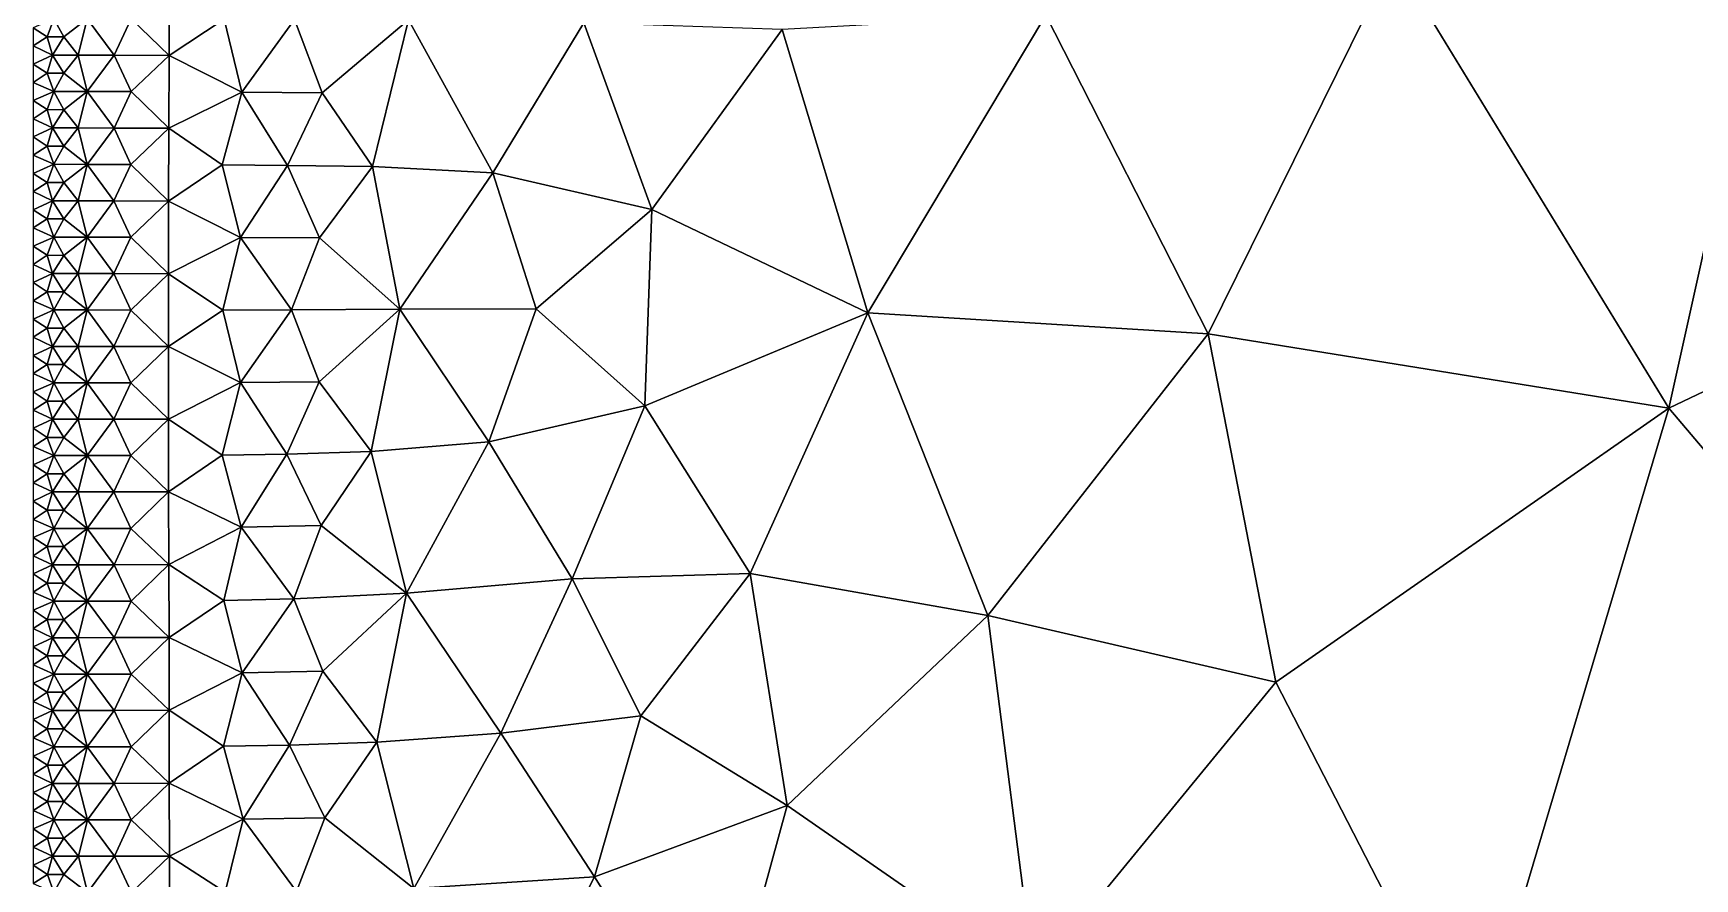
# Model space of a CAD drawing. Header units: metres. Extents: x 1 to 72, y -280 to 0.
# Drawn here: x 1 to 19.27, y -223.5 to -214.21 of the extents above; entities that cross this region are included whole.
import ezdxf

# ---------------------------------------------------------------- set-up
doc = ezdxf.new("R2010")
doc.units = ezdxf.units.M

msp = doc.modelspace()

# ---------------------------------------------------------------- linework, layer by layer
at = {"layer": 'layer', "color": 0}
for points in [[(18.9813, -218.329), (20.422, -211.845), (15.9559, -213.378)], [(18.9813, -218.329), (27.1526, -214.439), (20.422, -211.845)], [(13.9165, -217.511), (15.9559, -213.378), (12.1335, -214.011)], [(18.9813, -218.329), (15.9559, -213.378), (13.9165, -217.511)], [(2.49459, -213.65), (2.07638, -214.05), (2.49345, -214.452)], [(2.49459, -213.65), (2.49345, -214.452), (3.09888, -214.053)], [(1.22553, -214.048), (1, -214.147), (1.15503, -214.248)], [(1.22553, -214.048), (1.15503, -214.248), (1.3369, -214.248)], [(1.22553, -214.048), (1.3369, -214.248), (1.59411, -214.048)], [(1.59411, -214.048), (1.3369, -214.248), (1.49516, -214.448)], [(1.59411, -214.048), (1.49516, -214.448), (1.88974, -214.449)], [(1.59411, -214.048), (1.88974, -214.449), (2.07638, -214.05)], [(2.07638, -214.05), (1.88974, -214.449), (2.49345, -214.452)], [(3.09888, -214.053), (2.49345, -214.452), (3.29176, -214.856)], [(3.09888, -214.053), (3.29176, -214.856), (3.87172, -214.056)], [(3.87172, -214.056), (3.29176, -214.856), (4.17502, -214.862)], [(3.87172, -214.056), (4.17502, -214.862), (5.12607, -214.061)], [(5.12607, -214.061), (4.17502, -214.862), (4.73092, -215.672)], [(5.12607, -214.061), (4.73092, -215.672), (6.05161, -215.744)], [(5.12607, -214.061), (6.05161, -215.744), (7.05386, -214.092)], [(10.1744, -217.28), (12.1335, -214.011), (9.23168, -214.168)], [(13.9165, -217.511), (12.1335, -214.011), (10.1744, -217.28)], [(1, -214.147), (1, -214.347), (1.15503, -214.248)], [(1.15503, -214.248), (1, -214.347), (1.21136, -214.448)], [(1.15503, -214.248), (1.21136, -214.448), (1.3369, -214.248)], [(1.3369, -214.248), (1.21136, -214.448), (1.49516, -214.448)], [(7.05386, -214.092), (6.05161, -215.744), (7.80186, -216.147)], [(7.80186, -216.147), (9.23168, -214.168), (7.05386, -214.092)], [(10.1744, -217.28), (9.23168, -214.168), (7.80186, -216.147)], [(1, -214.347), (1, -214.548), (1.21136, -214.448)], [(1.21136, -214.448), (1, -214.548), (1.15494, -214.648)], [(1, -214.548), (1, -214.748), (1.15494, -214.648)], [(1.21136, -214.448), (1.15494, -214.648), (1.33677, -214.648)], [(1.21136, -214.448), (1.33677, -214.648), (1.49516, -214.448)], [(1.49516, -214.448), (1.33677, -214.648), (1.59359, -214.849)], [(1.49516, -214.448), (1.59359, -214.849), (1.88974, -214.449)], [(1.88974, -214.449), (1.59359, -214.849), (2.07502, -214.85)], [(1.88974, -214.449), (2.07502, -214.85), (2.49345, -214.452)], [(2.49345, -214.452), (2.07502, -214.85), (2.48958, -215.253)], [(2.49345, -214.452), (2.48958, -215.253), (3.29176, -214.856)], [(23.8662, -224.089), (27.1526, -214.439), (18.9813, -218.329)], [(1.15494, -214.648), (1, -214.748), (1.22537, -214.848)], [(1, -214.748), (1, -214.948), (1.22537, -214.848)], [(1.15494, -214.648), (1.22537, -214.848), (1.33677, -214.648)], [(1.33677, -214.648), (1.22537, -214.848), (1.59359, -214.849)], [(1.22537, -214.848), (1, -214.948), (1.15493, -215.048)], [(1, -214.948), (1, -215.148), (1.15493, -215.048)], [(1.22537, -214.848), (1.15493, -215.048), (1.33665, -215.049)], [(1.22537, -214.848), (1.33665, -215.049), (1.59359, -214.849)], [(1.59359, -214.849), (1.33665, -215.049), (1.49469, -215.249)], [(1.59359, -214.849), (1.49469, -215.249), (1.8884, -215.25)], [(1.59359, -214.849), (1.8884, -215.25), (2.07502, -214.85)], [(2.07502, -214.85), (1.8884, -215.25), (2.48958, -215.253)], [(3.29176, -214.856), (2.48958, -215.253), (3.07851, -215.656)], [(3.29176, -214.856), (3.07851, -215.656), (3.79429, -215.661)], [(3.29176, -214.856), (3.79429, -215.661), (4.17502, -214.862)], [(4.17502, -214.862), (3.79429, -215.661), (4.73092, -215.672)], [(1.15493, -215.048), (1, -215.148), (1.21119, -215.249)], [(1, -215.148), (1, -215.348), (1.21119, -215.249)], [(1.15493, -215.048), (1.21119, -215.249), (1.33665, -215.049)], [(1.33665, -215.049), (1.21119, -215.249), (1.49469, -215.249)], [(1.21119, -215.249), (1, -215.348), (1.15483, -215.449)], [(1, -215.348), (1, -215.548), (1.15483, -215.449)], [(1.21119, -215.249), (1.15483, -215.449), (1.3365, -215.449)], [(1.21119, -215.249), (1.3365, -215.449), (1.49469, -215.249)], [(1.49469, -215.249), (1.3365, -215.449), (1.59298, -215.65)], [(1.49469, -215.249), (1.59298, -215.65), (1.8884, -215.25)], [(1.8884, -215.25), (1.59298, -215.65), (2.07338, -215.651)], [(1.8884, -215.25), (2.07338, -215.651), (2.48958, -215.253)], [(2.48958, -215.253), (2.07338, -215.651), (2.48725, -216.053)], [(2.48958, -215.253), (2.48725, -216.053), (3.07851, -215.656)], [(1.15483, -215.449), (1, -215.548), (1.2252, -215.649)], [(1.15483, -215.449), (1.2252, -215.649), (1.3365, -215.449)], [(1.3365, -215.449), (1.2252, -215.649), (1.59298, -215.65)], [(1, -215.548), (1, -215.749), (1.2252, -215.649)], [(1.2252, -215.649), (1, -215.749), (1.15485, -215.849)], [(1.2252, -215.649), (1.15485, -215.849), (1.33643, -215.849)], [(1.2252, -215.649), (1.33643, -215.849), (1.59298, -215.65)], [(1.59298, -215.65), (1.33643, -215.849), (1.49441, -216.05)], [(1.59298, -215.65), (1.49441, -216.05), (1.88755, -216.051)], [(1.59298, -215.65), (1.88755, -216.051), (2.07338, -215.651)], [(2.07338, -215.651), (1.88755, -216.051), (2.48725, -216.053)], [(3.07851, -215.656), (2.48725, -216.053), (3.28026, -216.455)], [(3.07851, -215.656), (3.28026, -216.455), (3.79429, -215.661)], [(3.79429, -215.661), (3.28026, -216.455), (4.14745, -216.458)], [(3.79429, -215.661), (4.14745, -216.458), (4.73092, -215.672)], [(4.73092, -215.672), (4.14745, -216.458), (5.02867, -217.241)], [(4.73092, -215.672), (5.02867, -217.241), (6.05161, -215.744)], [(1, -215.749), (1, -215.949), (1.15485, -215.849)], [(1.15485, -215.849), (1, -215.949), (1.21109, -216.049)], [(1.15485, -215.849), (1.21109, -216.049), (1.33643, -215.849)], [(1.33643, -215.849), (1.21109, -216.049), (1.49441, -216.05)], [(6.05161, -215.744), (5.02867, -217.241), (6.52961, -217.236)], [(6.05161, -215.744), (6.52961, -217.236), (7.80186, -216.147)], [(1, -215.949), (1, -216.149), (1.21109, -216.049)], [(1.21109, -216.049), (1, -216.149), (1.15479, -216.249)], [(1.21109, -216.049), (1.15479, -216.249), (1.33639, -216.249)], [(1.21109, -216.049), (1.33639, -216.249), (1.49441, -216.05)], [(1.49441, -216.05), (1.33639, -216.249), (1.5928, -216.45)], [(1.49441, -216.05), (1.5928, -216.45), (1.88755, -216.051)], [(1.88755, -216.051), (1.5928, -216.45), (2.07296, -216.451)], [(1.88755, -216.051), (2.07296, -216.451), (2.48725, -216.053)], [(2.48725, -216.053), (2.07296, -216.451), (2.48787, -216.852)], [(2.48725, -216.053), (2.48787, -216.852), (3.28026, -216.455)], [(1, -216.149), (1, -216.349), (1.15479, -216.249)], [(1.15479, -216.249), (1, -216.349), (1.22515, -216.449)], [(1.15479, -216.249), (1.22515, -216.449), (1.33639, -216.249)], [(1.33639, -216.249), (1.22515, -216.449), (1.5928, -216.45)], [(7.80186, -216.147), (6.52961, -217.236), (7.72415, -218.305)], [(7.72415, -218.305), (10.1744, -217.28), (7.80186, -216.147)], [(1, -216.349), (1, -216.549), (1.22515, -216.449)], [(1.22515, -216.449), (1, -216.549), (1.15484, -216.649)], [(1, -216.549), (1, -216.749), (1.15484, -216.649)], [(1.22515, -216.449), (1.15484, -216.649), (1.3364, -216.65)], [(1.22515, -216.449), (1.3364, -216.65), (1.5928, -216.45)], [(1.5928, -216.45), (1.3364, -216.65), (1.49443, -216.85)], [(1.5928, -216.45), (1.49443, -216.85), (1.88761, -216.851)], [(1.5928, -216.45), (1.88761, -216.851), (2.07296, -216.451)], [(2.07296, -216.451), (1.88761, -216.851), (2.48787, -216.852)], [(3.28026, -216.455), (2.48787, -216.852), (3.08475, -217.252)], [(3.28026, -216.455), (3.08475, -217.252), (3.83778, -217.25)], [(3.28026, -216.455), (3.83778, -217.25), (4.14745, -216.458)], [(4.14745, -216.458), (3.83778, -217.25), (5.02867, -217.241)], [(1.15484, -216.649), (1, -216.749), (1.21109, -216.85)], [(1, -216.749), (1, -216.95), (1.21109, -216.85)], [(1.15484, -216.649), (1.21109, -216.85), (1.3364, -216.65)], [(1.3364, -216.65), (1.21109, -216.85), (1.49443, -216.85)], [(1.21109, -216.85), (1, -216.95), (1.1548, -217.05)], [(1, -216.95), (1, -217.15), (1.1548, -217.05)], [(1.21109, -216.85), (1.1548, -217.05), (1.33641, -217.05)], [(1.21109, -216.85), (1.33641, -217.05), (1.49443, -216.85)], [(1.49443, -216.85), (1.33641, -217.05), (1.59281, -217.25)], [(1.49443, -216.85), (1.59281, -217.25), (1.88761, -216.851)], [(1.88761, -216.851), (1.59281, -217.25), (2.07305, -217.251)], [(1.88761, -216.851), (2.07305, -217.251), (2.48787, -216.852)], [(2.48787, -216.852), (2.07305, -217.251), (2.48749, -217.651)], [(2.48787, -216.852), (2.48749, -217.651), (3.08475, -217.252)], [(1.1548, -217.05), (1, -217.15), (1.22515, -217.25)], [(1, -217.15), (1, -217.35), (1.22515, -217.25)], [(1.1548, -217.05), (1.22515, -217.25), (1.33641, -217.05)], [(1.33641, -217.05), (1.22515, -217.25), (1.59281, -217.25)], [(1.22515, -217.25), (1, -217.35), (1.15484, -217.45)], [(1, -217.35), (1, -217.55), (1.15484, -217.45)], [(1.22515, -217.25), (1.15484, -217.45), (1.3364, -217.45)], [(1.22515, -217.25), (1.3364, -217.45), (1.59281, -217.25)], [(1.59281, -217.25), (1.3364, -217.45), (1.49439, -217.65)], [(1.59281, -217.25), (1.49439, -217.65), (1.88748, -217.651)], [(1.59281, -217.25), (1.88748, -217.651), (2.07305, -217.251)], [(2.07305, -217.251), (1.88748, -217.651), (2.48749, -217.651)], [(3.08475, -217.252), (2.48749, -217.651), (3.27823, -218.047)], [(3.08475, -217.252), (3.27823, -218.047), (3.83778, -217.25)], [(3.83778, -217.25), (3.27823, -218.047), (4.143, -218.039)], [(3.83778, -217.25), (4.143, -218.039), (5.02867, -217.241)], [(5.02867, -217.241), (4.143, -218.039), (4.71658, -218.806)], [(5.02867, -217.241), (4.71658, -218.806), (6.00926, -218.7)], [(5.02867, -217.241), (6.00926, -218.7), (6.52961, -217.236)], [(6.52961, -217.236), (6.00926, -218.7), (7.72415, -218.305)], [(8.88297, -220.149), (10.1744, -217.28), (7.72415, -218.305)], [(11.4957, -220.609), (10.1744, -217.28), (8.88297, -220.149)], [(11.4957, -220.609), (13.9165, -217.511), (10.1744, -217.28)], [(1.15484, -217.45), (1, -217.55), (1.21108, -217.65)], [(1.15484, -217.45), (1.21108, -217.65), (1.3364, -217.45)], [(1.3364, -217.45), (1.21108, -217.65), (1.49439, -217.65)], [(14.6601, -221.342), (13.9165, -217.511), (11.4957, -220.609)], [(14.6601, -221.342), (18.9813, -218.329), (13.9165, -217.511)], [(1, -217.55), (1, -217.75), (1.21108, -217.65)], [(1.21108, -217.65), (1, -217.75), (1.15478, -217.85)], [(1.21108, -217.65), (1.15478, -217.85), (1.33636, -217.85)], [(1.21108, -217.65), (1.33636, -217.85), (1.49439, -217.65)], [(1.49439, -217.65), (1.33636, -217.85), (1.59268, -218.051)], [(1.49439, -217.65), (1.59268, -218.051), (1.88748, -217.651)], [(1.88748, -217.651), (1.59268, -218.051), (2.07264, -218.051)], [(1.88748, -217.651), (2.07264, -218.051), (2.48749, -217.651)], [(2.48749, -217.651), (2.07264, -218.051), (2.48634, -218.45)], [(2.48749, -217.651), (2.48634, -218.45), (3.27823, -218.047)], [(1, -217.75), (1, -217.95), (1.15478, -217.85)], [(1.15478, -217.85), (1, -217.95), (1.22512, -218.051)], [(1.15478, -217.85), (1.22512, -218.051), (1.33636, -217.85)], [(1.33636, -217.85), (1.22512, -218.051), (1.59268, -218.051)], [(1, -217.95), (1, -218.151), (1.22512, -218.051)], [(1.22512, -218.051), (1, -218.151), (1.15482, -218.251)], [(1.22512, -218.051), (1.15482, -218.251), (1.33634, -218.251)], [(1.22512, -218.051), (1.33634, -218.251), (1.59268, -218.051)], [(1.59268, -218.051), (1.33634, -218.251), (1.49432, -218.451)], [(1.59268, -218.051), (1.49432, -218.451), (1.88721, -218.451)], [(1.59268, -218.051), (1.88721, -218.451), (2.07264, -218.051)], [(2.07264, -218.051), (1.88721, -218.451), (2.48634, -218.45)], [(3.27823, -218.047), (2.48634, -218.45), (3.07585, -218.846)], [(3.27823, -218.047), (3.07585, -218.846), (3.78768, -218.836)], [(3.27823, -218.047), (3.78768, -218.836), (4.143, -218.039)], [(4.143, -218.039), (3.78768, -218.836), (4.71658, -218.806)], [(1, -218.151), (1, -218.351), (1.15482, -218.251)], [(1.15482, -218.251), (1, -218.351), (1.21106, -218.451)], [(1.15482, -218.251), (1.21106, -218.451), (1.33634, -218.251)], [(1.33634, -218.251), (1.21106, -218.451), (1.49432, -218.451)], [(1, -218.351), (1, -218.551), (1.21106, -218.451)], [(1.21106, -218.451), (1, -218.551), (1.15479, -218.651)], [(1.21106, -218.451), (1.15479, -218.651), (1.33636, -218.651)], [(1.21106, -218.451), (1.33636, -218.651), (1.49432, -218.451)], [(1.49432, -218.451), (1.33636, -218.651), (1.59278, -218.851)], [(1.49432, -218.451), (1.59278, -218.851), (1.88721, -218.451)], [(1.88721, -218.451), (1.59278, -218.851), (2.07282, -218.851)], [(1.88721, -218.451), (2.07282, -218.851), (2.48634, -218.45)], [(2.48634, -218.45), (2.07282, -218.851), (2.48821, -219.249)], [(2.48634, -218.45), (2.48821, -219.249), (3.07585, -218.846)], [(6.00926, -218.7), (6.92457, -220.207), (7.72415, -218.305)], [(8.88297, -220.149), (7.72415, -218.305), (6.92457, -220.207)], [(16.8309, -225.56), (18.9813, -218.329), (14.6601, -221.342)], [(23.8662, -224.089), (18.9813, -218.329), (16.8309, -225.56)], [(1, -218.551), (1, -218.751), (1.15479, -218.651)], [(1.15479, -218.651), (1, -218.751), (1.22515, -218.851)], [(1, -218.751), (1, -218.951), (1.22515, -218.851)], [(1.15479, -218.651), (1.22515, -218.851), (1.33636, -218.651)], [(1.33636, -218.651), (1.22515, -218.851), (1.59278, -218.851)], [(3.78768, -218.836), (4.16356, -219.619), (4.71658, -218.806)], [(4.71658, -218.806), (4.16356, -219.619), (5.1034, -220.365)], [(4.71658, -218.806), (5.1034, -220.365), (6.00926, -218.7)], [(6.00926, -218.7), (5.1034, -220.365), (6.92457, -220.207)], [(1.22515, -218.851), (1, -218.951), (1.15486, -219.051)], [(1, -218.951), (1, -219.151), (1.15486, -219.051)], [(1.22515, -218.851), (1.15486, -219.051), (1.33643, -219.051)], [(1.22515, -218.851), (1.33643, -219.051), (1.59278, -218.851)], [(1.59278, -218.851), (1.33643, -219.051), (1.49458, -219.251)], [(1.59278, -218.851), (1.49458, -219.251), (1.8879, -219.251)], [(1.59278, -218.851), (1.8879, -219.251), (2.07282, -218.851)], [(2.07282, -218.851), (1.8879, -219.251), (2.48821, -219.249)], [(3.07585, -218.846), (2.48821, -219.249), (3.28708, -219.639)], [(3.07585, -218.846), (3.28708, -219.639), (3.78768, -218.836)], [(3.78768, -218.836), (3.28708, -219.639), (4.16356, -219.619)], [(1.15486, -219.051), (1, -219.151), (1.21115, -219.251)], [(1, -219.151), (1, -219.351), (1.21115, -219.251)], [(1.15486, -219.051), (1.21115, -219.251), (1.33643, -219.051)], [(1.33643, -219.051), (1.21115, -219.251), (1.49458, -219.251)], [(1.21115, -219.251), (1, -219.351), (1.15487, -219.452)], [(1, -219.351), (1, -219.552), (1.15487, -219.452)], [(1.21115, -219.251), (1.15487, -219.452), (1.33657, -219.452)], [(1.21115, -219.251), (1.33657, -219.452), (1.49458, -219.251)], [(1.49458, -219.251), (1.33657, -219.452), (1.59335, -219.651)], [(1.49458, -219.251), (1.59335, -219.651), (1.8879, -219.251)], [(1.8879, -219.251), (1.59335, -219.651), (2.07432, -219.651)], [(1.8879, -219.251), (2.07432, -219.651), (2.48821, -219.249)], [(2.48821, -219.249), (2.07432, -219.651), (2.49204, -220.048)], [(2.48821, -219.249), (2.49204, -220.048), (3.28708, -219.639)], [(1.15487, -219.452), (1, -219.552), (1.22531, -219.652)], [(1, -219.552), (1, -219.752), (1.22531, -219.652)], [(1.15487, -219.452), (1.22531, -219.652), (1.33657, -219.452)], [(1.33657, -219.452), (1.22531, -219.652), (1.59335, -219.651)], [(1.22531, -219.652), (1, -219.752), (1.15496, -219.852)], [(1.22531, -219.652), (1.15496, -219.852), (1.33668, -219.852)], [(1.22531, -219.652), (1.33668, -219.852), (1.59335, -219.651)], [(1.59335, -219.651), (1.33668, -219.852), (1.49502, -220.052)], [(1.59335, -219.651), (1.49502, -220.052), (1.88921, -220.051)], [(1.59335, -219.651), (1.88921, -220.051), (2.07432, -219.651)], [(2.07432, -219.651), (1.88921, -220.051), (2.49204, -220.048)], [(3.28708, -219.639), (2.49204, -220.048), (3.09608, -220.443)], [(3.28708, -219.639), (3.09608, -220.443), (3.86385, -220.424)], [(3.28708, -219.639), (3.86385, -220.424), (4.16356, -219.619)], [(4.16356, -219.619), (3.86385, -220.424), (5.1034, -220.365)], [(1, -219.752), (1, -219.952), (1.15496, -219.852)], [(1.15496, -219.852), (1, -219.952), (1.21131, -220.052)], [(1.15496, -219.852), (1.21131, -220.052), (1.33668, -219.852)], [(1.33668, -219.852), (1.21131, -220.052), (1.49502, -220.052)], [(1, -219.952), (1, -220.152), (1.21131, -220.052)], [(1.21131, -220.052), (1, -220.152), (1.15497, -220.252)], [(1.21131, -220.052), (1.15497, -220.252), (1.33681, -220.252)], [(1.21131, -220.052), (1.33681, -220.252), (1.49502, -220.052)], [(1.49502, -220.052), (1.33681, -220.252), (1.5939, -220.452)], [(1.49502, -220.052), (1.5939, -220.452), (1.88921, -220.051)], [(1.88921, -220.051), (1.5939, -220.452), (2.0758, -220.451)], [(1.88921, -220.051), (2.0758, -220.451), (2.49204, -220.048)], [(2.49204, -220.048), (2.0758, -220.451), (2.49398, -220.849)], [(2.49204, -220.048), (2.49398, -220.849), (3.09608, -220.443)], [(1, -220.152), (1, -220.352), (1.15497, -220.252)], [(1.15497, -220.252), (1, -220.352), (1.22547, -220.452)], [(1.15497, -220.252), (1.22547, -220.452), (1.33681, -220.252)], [(1.33681, -220.252), (1.22547, -220.452), (1.5939, -220.452)], [(5.1034, -220.365), (6.14167, -221.904), (6.92457, -220.207)], [(6.92457, -220.207), (6.14167, -221.904), (7.67927, -221.713)], [(7.67927, -221.713), (8.88297, -220.149), (6.92457, -220.207)], [(9.28942, -222.699), (8.88297, -220.149), (7.67927, -221.713)], [(9.28942, -222.699), (11.4957, -220.609), (8.88297, -220.149)], [(1, -220.352), (1, -220.552), (1.22547, -220.452)], [(1.22547, -220.452), (1, -220.552), (1.15503, -220.653)], [(1.22547, -220.452), (1.15503, -220.653), (1.33686, -220.652)], [(1.22547, -220.452), (1.33686, -220.652), (1.5939, -220.452)], [(1.5939, -220.452), (1.33686, -220.652), (1.49524, -220.853)], [(1.5939, -220.452), (1.49524, -220.853), (1.88992, -220.852)], [(1.5939, -220.452), (1.88992, -220.852), (2.0758, -220.451)], [(2.0758, -220.451), (1.88992, -220.852), (2.49398, -220.849)], [(3.09608, -220.443), (2.49398, -220.849), (3.29645, -221.24)], [(3.09608, -220.443), (3.29645, -221.24), (3.86385, -220.424)], [(3.86385, -220.424), (3.29645, -221.24), (4.18187, -221.219)], [(3.86385, -220.424), (4.18187, -221.219), (5.1034, -220.365)], [(5.1034, -220.365), (4.18187, -221.219), (4.77841, -222.002)], [(5.1034, -220.365), (4.77841, -222.002), (6.14167, -221.904)], [(1, -220.552), (1, -220.753), (1.15503, -220.653)], [(12.0045, -224.58), (11.4957, -220.609), (9.28942, -222.699)], [(12.0045, -224.58), (14.6601, -221.342), (11.4957, -220.609)], [(1.15503, -220.653), (1, -220.753), (1.21139, -220.853)], [(1, -220.753), (1, -220.953), (1.21139, -220.853)], [(1.15503, -220.653), (1.21139, -220.853), (1.33686, -220.652)], [(1.33686, -220.652), (1.21139, -220.853), (1.49524, -220.853)], [(1.21139, -220.853), (1, -220.953), (1.155, -221.053)], [(1, -220.953), (1, -221.153), (1.155, -221.053)], [(1.21139, -220.853), (1.155, -221.053), (1.33689, -221.053)], [(1.21139, -220.853), (1.33689, -221.053), (1.49524, -220.853)], [(1.49524, -220.853), (1.33689, -221.053), (1.59405, -221.253)], [(1.49524, -220.853), (1.59405, -221.253), (1.88992, -220.852)], [(1.88992, -220.852), (1.59405, -221.253), (2.07615, -221.252)], [(1.88992, -220.852), (2.07615, -221.252), (2.49398, -220.849)], [(2.49398, -220.849), (2.07615, -221.252), (2.49362, -221.65)], [(2.49398, -220.849), (2.49362, -221.65), (3.29645, -221.24)], [(1.155, -221.053), (1, -221.153), (1.22551, -221.253)], [(1, -221.153), (1, -221.353), (1.22551, -221.253)], [(1.155, -221.053), (1.22551, -221.253), (1.33689, -221.053)], [(1.33689, -221.053), (1.22551, -221.253), (1.59405, -221.253)], [(1.22551, -221.253), (1, -221.353), (1.15503, -221.453)], [(1, -221.353), (1, -221.553), (1.15503, -221.453)], [(1.22551, -221.253), (1.15503, -221.453), (1.33689, -221.453)], [(1.22551, -221.253), (1.33689, -221.453), (1.59405, -221.253)], [(1.59405, -221.253), (1.33689, -221.453), (1.49528, -221.653)], [(1.59405, -221.253), (1.49528, -221.653), (1.88999, -221.653)], [(1.59405, -221.253), (1.88999, -221.653), (2.07615, -221.252)], [(2.07615, -221.252), (1.88999, -221.653), (2.49362, -221.65)], [(3.29645, -221.24), (2.49362, -221.65), (3.09037, -222.047)], [(3.29645, -221.24), (3.09037, -222.047), (3.81772, -222.034)], [(3.29645, -221.24), (3.81772, -222.034), (4.18187, -221.219)], [(4.18187, -221.219), (3.81772, -222.034), (4.77841, -222.002)], [(16.8309, -225.56), (14.6601, -221.342), (12.0045, -224.58)], [(1.15503, -221.453), (1, -221.553), (1.2114, -221.653)], [(1, -221.553), (1, -221.753), (1.2114, -221.653)], [(1.15503, -221.453), (1.2114, -221.653), (1.33689, -221.453)], [(1.33689, -221.453), (1.2114, -221.653), (1.49528, -221.653)], [(1.2114, -221.653), (1, -221.753), (1.15501, -221.853)], [(1.2114, -221.653), (1.15501, -221.853), (1.33694, -221.853)], [(1.2114, -221.653), (1.33694, -221.853), (1.49528, -221.653)], [(1.49528, -221.653), (1.33694, -221.853), (1.59424, -222.053)], [(1.49528, -221.653), (1.59424, -222.053), (1.88999, -221.653)], [(1.88999, -221.653), (1.59424, -222.053), (2.07656, -222.053)], [(1.88999, -221.653), (2.07656, -222.053), (2.49362, -221.65)], [(2.49362, -221.65), (2.07656, -222.053), (2.49566, -222.452)], [(2.49362, -221.65), (2.49566, -222.452), (3.09037, -222.047)], [(6.14167, -221.904), (7.17093, -223.482), (7.67927, -221.713)], [(7.17093, -223.482), (9.28942, -222.699), (7.67927, -221.713)], [(1, -221.753), (1, -221.954), (1.15501, -221.853)], [(1.15501, -221.853), (1, -221.954), (1.22557, -222.054)], [(1.15501, -221.853), (1.22557, -222.054), (1.33694, -221.853)], [(1.33694, -221.853), (1.22557, -222.054), (1.59424, -222.053)], [(4.77841, -222.002), (5.18441, -223.609), (6.14167, -221.904)], [(6.14167, -221.904), (5.18441, -223.609), (7.17093, -223.482)], [(1, -221.954), (1, -222.154), (1.22557, -222.054)], [(1.22557, -222.054), (1, -222.154), (1.15508, -222.254)], [(1.22557, -222.054), (1.15508, -222.254), (1.337, -222.254)], [(1.22557, -222.054), (1.337, -222.254), (1.59424, -222.053)], [(1.59424, -222.053), (1.337, -222.254), (1.49554, -222.454)], [(1.59424, -222.053), (1.49554, -222.454), (1.89074, -222.454)], [(1.59424, -222.053), (1.89074, -222.454), (2.07656, -222.053)], [(2.07656, -222.053), (1.89074, -222.454), (2.49566, -222.452)], [(3.09037, -222.047), (2.49566, -222.452), (3.30648, -222.846)], [(3.09037, -222.047), (3.30648, -222.846), (3.81772, -222.034)], [(3.81772, -222.034), (3.30648, -222.846), (4.2047, -222.832)], [(3.81772, -222.034), (4.2047, -222.832), (4.77841, -222.002)], [(4.77841, -222.002), (4.2047, -222.832), (5.18441, -223.609)], [(1, -222.154), (1, -222.354), (1.15508, -222.254)], [(1.15508, -222.254), (1, -222.354), (1.2115, -222.454)], [(1.15508, -222.254), (1.2115, -222.454), (1.337, -222.254)], [(1.337, -222.254), (1.2115, -222.454), (1.49554, -222.454)], [(1, -222.354), (1, -222.554), (1.2115, -222.454)], [(1.2115, -222.454), (1, -222.554), (1.15509, -222.654)], [(1.2115, -222.454), (1.15509, -222.654), (1.33713, -222.654)], [(1.2115, -222.454), (1.33713, -222.654), (1.49554, -222.454)], [(1.49554, -222.454), (1.33713, -222.654), (1.59477, -222.854)], [(1.49554, -222.454), (1.59477, -222.854), (1.89074, -222.454)], [(1.89074, -222.454), (1.59477, -222.854), (2.07798, -222.854)], [(1.89074, -222.454), (2.07798, -222.854), (2.49566, -222.452)], [(2.49566, -222.452), (2.07798, -222.854), (2.49897, -223.253)], [(2.49566, -222.452), (2.49897, -223.253), (3.30648, -222.846)], [(1, -222.554), (1, -222.754), (1.15509, -222.654)], [(1.15509, -222.654), (1, -222.754), (1.22572, -222.854)], [(1.15509, -222.654), (1.22572, -222.854), (1.33713, -222.654)], [(1.33713, -222.654), (1.22572, -222.854), (1.59477, -222.854)], [(1, -222.754), (1, -222.954), (1.22572, -222.854)], [(3.30648, -222.846), (3.89449, -223.642), (4.2047, -222.832)], [(4.2047, -222.832), (3.89449, -223.642), (5.18441, -223.609)], [(8.4958, -225.588), (9.28942, -222.699), (7.17093, -223.482)], [(8.4958, -225.588), (12.0045, -224.58), (9.28942, -222.699)], [(1.22572, -222.854), (1, -222.954), (1.15517, -223.055)], [(1, -222.954), (1, -223.155), (1.15517, -223.055)], [(1.22572, -222.854), (1.15517, -223.055), (1.33722, -223.055)], [(1.22572, -222.854), (1.33722, -223.055), (1.59477, -222.854)], [(1.59477, -222.854), (1.33722, -223.055), (1.49589, -223.255)], [(1.59477, -222.854), (1.49589, -223.255), (1.89182, -223.255)], [(1.59477, -222.854), (1.89182, -223.255), (2.07798, -222.854)], [(2.07798, -222.854), (1.89182, -223.255), (2.49897, -223.253)], [(3.30648, -222.846), (2.49897, -223.253), (3.1091, -223.652)], [(3.30648, -222.846), (3.1091, -223.652), (3.89449, -223.642)], [(1.15517, -223.055), (1, -223.155), (1.21162, -223.255)], [(1, -223.155), (1, -223.355), (1.21162, -223.255)], [(1.15517, -223.055), (1.21162, -223.255), (1.33722, -223.055)], [(1.33722, -223.055), (1.21162, -223.255), (1.49589, -223.255)], [(1.21162, -223.255), (1, -223.355), (1.15516, -223.455)], [(1, -223.355), (1, -223.555), (1.15516, -223.455)], [(1.21162, -223.255), (1.15516, -223.455), (1.3373, -223.455)], [(1.21162, -223.255), (1.3373, -223.455), (1.49589, -223.255)], [(1.49589, -223.255), (1.3373, -223.455), (1.59508, -223.655)], [(1.49589, -223.255), (1.59508, -223.655), (1.89182, -223.255)], [(1.89182, -223.255), (1.59508, -223.655), (2.07889, -223.655)], [(1.89182, -223.255), (2.07889, -223.655), (2.49897, -223.253)], [(2.49897, -223.253), (2.07889, -223.655), (2.49915, -224.055)], [(2.49897, -223.253), (2.49915, -224.055), (3.1091, -223.652)], [(1.15516, -223.455), (1, -223.555), (1.22581, -223.655)], [(1.15516, -223.455), (1.22581, -223.655), (1.3373, -223.455)], [(1.3373, -223.455), (1.22581, -223.655), (1.59508, -223.655)], [(5.18441, -223.609), (6.25029, -225.279), (7.17093, -223.482)], [(7.17093, -223.482), (6.25029, -225.279), (8.4958, -225.588)]]:
    msp.add_3dface(points, dxfattribs=at)

doc.saveas('drawing.dxf')
